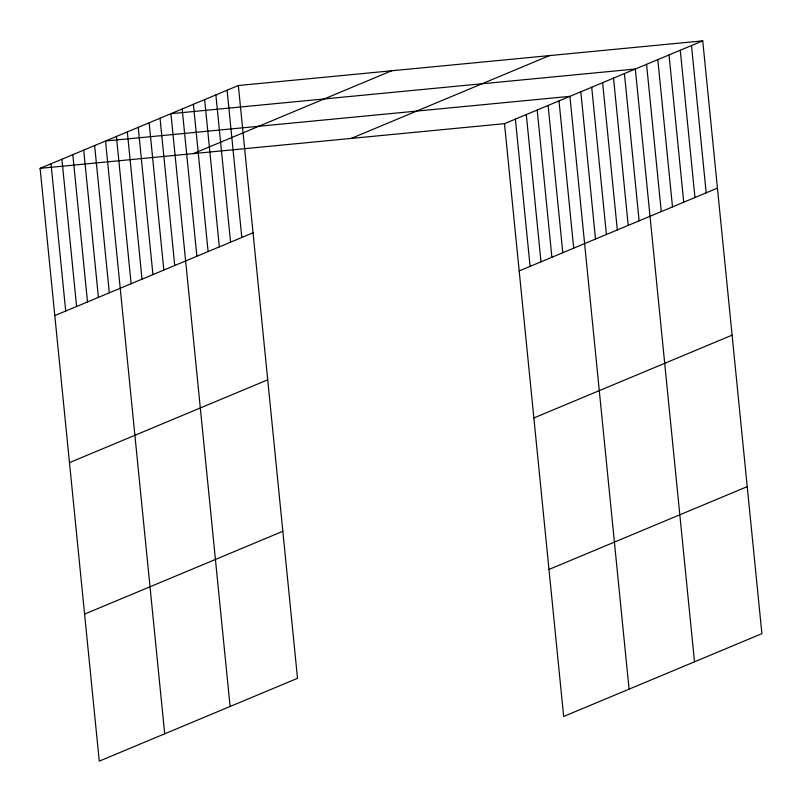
<?xml version="1.0" encoding="UTF-8"?>
<svg xmlns="http://www.w3.org/2000/svg" width="802" height="802" viewBox="0 0 802 802"><rect width="100%" height="100%" fill="white"/><g stroke="black" fill="none" stroke-linecap="round" stroke-linejoin="round"><path stroke-width="1.2" d="M238.344 85.523L297.512 678.322L99.268 761.138L40.1 168.34L238.344 85.523L702.732 40.862L761.9 633.66L563.656 716.477L504.488 123.678L702.732 40.862M193.352 153.603L391.587 70.787M351.236 138.415L549.48 55.599M54.797 315.607L253.041 232.791M519.185 270.936L717.429 188.129M69.473 462.634L267.718 379.817M533.861 417.962L732.106 335.156M84.591 614.111L282.835 531.295M548.979 569.45L747.223 486.634M40.1 168.34L504.488 123.678M691.494 45.554L706.191 192.821M680.266 50.245L694.963 197.513M669.028 54.937L683.725 202.204M657.8 59.629L672.497 206.896M646.562 64.32L661.259 211.588M694.502 661.82L635.324 69.022L170.936 113.683L230.104 706.482M624.427 73.573L639.124 220.841M613.52 78.125L628.217 225.392M602.623 82.686L617.319 229.943M591.716 87.238L606.412 234.505M580.808 91.789L595.515 239.056M629.079 689.149L569.911 96.35L105.523 141.012L164.691 733.81M559.004 100.902L573.701 248.169M548.107 105.453L562.803 252.72M537.2 110.014L551.896 257.272M526.292 114.566L540.999 261.833M515.395 119.117L530.092 266.384M227.106 90.215L241.803 237.482M215.878 94.907L230.575 242.174M204.64 99.598L219.337 246.866M193.402 104.3L208.109 251.557M182.174 108.992L196.871 256.249M160.039 118.235L174.736 265.502M149.132 122.786L163.829 270.053M138.225 127.348L152.931 274.615M127.328 131.899L142.024 279.166M116.42 136.45L131.127 283.718M94.616 145.563L109.313 292.83M83.709 150.114L98.415 297.382M72.812 154.676L87.508 301.943M61.904 159.227L76.601 306.494M51.007 163.778L65.704 311.046"/></g></svg>
